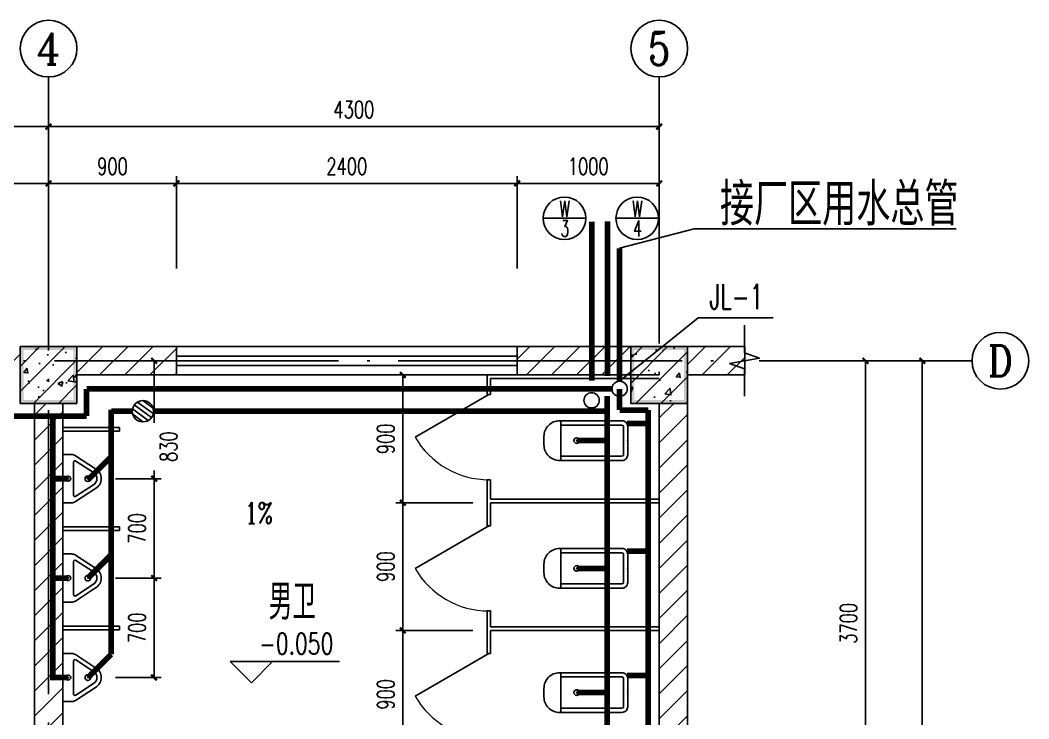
# Model space of a CAD drawing. Extents: x 6128144 to 12201635, y -1670122 to -706096.
# Drawn here: x 6200925 to 6208028, y -737636 to -732714 of the extents above; entities that cross this region are included whole.
import ezdxf
from ezdxf.enums import TextEntityAlignment as Align

# ---------------------------------------------------------------- set-up
doc = ezdxf.new("R2010")
doc.units = 0
doc.header["$LTSCALE"] = 1000
doc.header["$MEASUREMENT"] = 0
doc.linetypes.add('DASH', pattern=[0.35, 0.25, -0.1])
doc.linetypes.add('DOTE', pattern=[2.42, 2, -0.2, 0.02, -0.2])
doc.layers.get('0').update_dxf_attribs({"linetype": 'CONTINUOUS'})
doc.layers.get('Defpoints').update_dxf_attribs({"linetype": 'CONTINUOUS'})
for name, color, linetype in [('AXIS', 3, 'CONTINUOUS'), ('AXIS_TEXT', 7, 'CONTINUOUS'), ('COLUMN', 9, 'CONTINUOUS'), ('DIM_ELEV', 3, 'CONTINUOUS'), ('DIM_SYMB', 3, 'CONTINUOUS'), ('DOTE', 252, 'CONTINUOUS'), ('LATRINE', 6, 'CONTINUOUS'), ('LVTRY', 6, 'CONTINUOUS'), ('PIPE-给水', 3, 'CONTINUOUS'), ('PUB_DIM', 3, 'CONTINUOUS'), ('PUB_HATCH', 8, 'CONTINUOUS'), ('PUB_TEXT', 7, 'CONTINUOUS'), ('TEXT_污水', 7, 'CONTINUOUS'), ('TEXT_给水', 7, 'CONTINUOUS'), ('TWT_LEAD', 3, 'CONTINUOUS'), ('WALL', 2, 'CONTINUOUS'), ('WINDOW', 4, 'CONTINUOUS'), ('回水', 2, 'DASH'), ('排水', 221, 'CONTINUOUS')]:
    doc.layers.add(name, color=color, linetype=linetype)
doc.styles.add('_TCH_AXIS', font='COMPLEX', dxfattribs={"bigfont": 'GBCBIG'})
doc.styles.add('_TCH_DIM', font='SIMPLEX', dxfattribs={"bigfont": 'GBCBIG'})
doc.styles.add('_TCH_DIM_T3', font='SIMPLEX', dxfattribs={"width": 0.705882, "bigfont": 'GBCBIG'})
doc.styles.add('_TWT_PIPEDN', font='yb.shx', dxfattribs={"width": 0.8, "height": 3, "bigfont": 'HZTXT.shx'})
doc.styles.add('_TWT_WELL', font='romans.shx', dxfattribs={"width": 0.8, "height": 3, "bigfont": 'HZTXT.shx'})
doc.styles.add('COMPLEX', font='COMPLEX')
doc.styles.add('schuco', font='sceie.shx', dxfattribs={"width": 0.7, "bigfont": 'sceic.shx'})
doc.styles.add('TG_LINETYPE', font='SIMPLEX', dxfattribs={"width": 0.8, "height": 3, "bigfont": 'HZTXT'})
doc.styles.add('X02W-L0100$0$_TWT_SERIAL', font='SIMPLEX', dxfattribs={"width": 0.8, "height": 3.5, "bigfont": 'HZTXT'})
doc.linetypes.add('TG_J', pattern='A,2,-0.3,["J",TG_LINETYPE,S=0.1,R=0,X=-0.23,Y=-0.15],0', length=2.3)
doc.dimstyles.new('_TCH_ARCH&&50', dxfattribs={"dimtxt": 119, "dimasz": 40, "dimexe": 50, "dimexo": 100, "dimgap": 60.5, "dimtad": 1, "dimdec": 0, "dimzin": 0, "dimdsep": 46, "dimtxsty": '_TCH_DIM_T3', "dimblk": 'ARCHTICK', "dimcen": 0.09, "dimclrt": 7, "dimazin": 2, "dimtfac": 1, "dimtdec": 0, "dimtix": 1, "dimtmove": 2, "dimatfit": 3, "dimfxl": 0, "dimtolj": 1, "dimtzin": 0, "dimarcsym": 0})
pattern_1 = [(45, (284924.3, 65919.77), (-88.388383, 88.388383), [])]
pattern_2 = [(45, (284924.3, 65830.01), (-88.3883476, 88.3883476), []), (50, (284924.3, 65830), (358.630091, -31.376067), [37.5, -412.5]), (355, (284924.3, 65830), (-69.375667, 376.096067), [30, -330]), (100.4514, (284954.2, 65827.4), (289.25469, 344.719771), [31.870095, -350.571056]), (46.1842, (284924.3, 65930), (533.620524, -82.759507), [56.25, -618.75]), (96.6356, (284968.77, 65923.1), (467.331353, 487.058935), [47.805144, -525.8565]), (351.1842, (284924.3, 65930), (467.330973, 487.0593), [45, -495]), (21, (284974.3, 65905), (298.453526, -201.309445), [37.5, -412.5]), (326, (284974.3, 65905), (121.657666, 362.575023), [30, -330]), (71.4514, (284999.17, 65888.24), (420.111314, 161.265248), [31.870095, -350.571056]), (37.5, (284924.3, 65830.01), (6.0799277, 166.446927), [0, -326, 0, -335, 0, -331.25]), (7.5, (284924.3, 65830.01), (131.5347687, 197.205856), [0, -191, 0, -318.5, 0, -126.25]), (327.5, (284812.8, 65830.01), (266.911218, -11.277436), [0, -125, 0, -390, 0, -517.5]), (317.5, (284762.8, 65830.01), (291.593085, 50.052491), [0, -162.5, 0, -259, 0, -367.5])]

# ---------------------------------------------------------------- blocks, each defined once
blk = doc.blocks.new('$lvtry$00000171')
at = {"layer": '排水'}
for p, q in [((-74.2, 10.6), (-10.6, 74.2)), ((-69.8, -27.4), (27.4, 69.8)), ((-53, -53), (53, 53)), ((-27.4, -69.8), (69.8, 27.4)), ((10.6, -74.2), (74.2, -10.6))]:
    blk.add_line(p, q, dxfattribs=at)
blk.add_circle((0, 0), 75, dxfattribs=at)
blk.add_point((0, 0), dxfattribs=at)
blk = doc.blocks.new('$lvtry$00000221')
at = {"color": 0}
for p, q in [((-124.2, -91.5), (-43.3, -215.6)), ((-115.8, -76), (115.8, -76)), ((43.3, -215.6), (124.2, -91.5))]:
    blk.add_line(p, q, dxfattribs=at)
blk.add_lwpolyline([(69.3, -230.6, -0.57735), (-69.3, -230.6), (-161.9, -88.4, -0.145378), (-170, -61.1), (-170, 0), (170, 0), (170, -61.1, -0.145378), (161.9, -88.4)], format="xyb", close=True, dxfattribs=at)
for centre, radius in [((0, -38), 17.7), ((0, -177), 20)]:
    blk.add_circle(centre, radius, dxfattribs=at)
for centre, radius, start, end in [((-115.8, -86), 10, 90, 213.0863), ((115.8, -86), 10, 326.9137, 90), ((0, -190.6), 50, 210, 330)]:
    blk.add_arc(centre, radius, start, end, dxfattribs=at)
for p in [(0, -38), (0, -177)]:
    blk.add_point(p, dxfattribs=at)
blk = doc.blocks.new('$TCHSYS$APDOOR2D')
blk.add_line((0.5, 0), (0, 0.866))
at = {"lineweight": 13}
blk.add_arc((0.5, 0), 1, 120, 180, dxfattribs=at)
blk = doc.blocks.new('$lvtry$00000200')
at = {"color": 0}
for p, q in [((-109.8, -40), (-109.8, -469.7)), ((99.8, -30), (-99.8, -30)), ((109.8, -469.7), (109.8, -40))]:
    blk.add_line(p, q, dxfattribs=at)
blk.add_lwpolyline([(99.8, 0), (-99.8, 0, 0.414214), (-139.8, -40), (-139.8, -479.7, 0.414214), (-29.8, -589.7), (29.8, -589.7, 0.414214), (139.8, -479.7), (139.8, -40, 0.414214)], format="xyb", close=True, dxfattribs=at)
blk.add_lwpolyline([(139.8, -469.7), (-139.8, -469.7)], dxfattribs=at)
blk.add_circle((0, -358.6), 20, dxfattribs=at)
for centre, start, end in [((-99.8, -40), 90, 180), ((99.8, -40), 0, 90)]:
    blk.add_arc(centre, 10, start, end, dxfattribs=at)
for p in [(0, 0), (0, -358.6)]:
    blk.add_point(p, dxfattribs=at)
blk = doc.blocks.new('_AXISO')
blk.add_circle((0, 0), 0.5)
at = {"layer": 'AXIS_TEXT', "style": 'COMPLEX', "width": 1.041667}
blk.add_attdef('A', text='', height=0.56, dxfattribs=at).set_placement((-0.25, -0.28), (0.25, -0.28), align=Align.FIT)
blk = doc.blocks.new('_ArchTick')
at = {"color": 0, "linetype": 'ByBlock', "const_width": 0.4}
blk.add_lwpolyline([(-0.5, -0.5), (0.5, 0.5)], dxfattribs=at)
blk = doc.blocks.new('*D2277')
at = {"layer": 'Defpoints', "color": 0}
for p in [(6203619.8, -735213.6), (6204212.8, -735213.6), (6204212.8, -736113.6)]:
    blk.add_point(p, dxfattribs=at)
at = {"layer": 'PUB_DIM', "color": 0, "lineweight": -2}
for p, q in [((6204112.8, -735213.6), (6203569.8, -735213.6)), ((6203619.8, -736113.6), (6203619.8, -735213.6)), ((6204112.8, -736113.6), (6203569.8, -736113.6))]:
    blk.add_line(p, q, dxfattribs=at)
at = {"layer": 'PUB_DIM', "color": 0, "lineweight": -2, "xscale": 40, "yscale": 40, "zscale": 40}
for p, rotation in [((6203619.8, -735213.6), 90), ((6203619.8, -736113.6), 270)]:
    blk.add_blockref('_ArchTick', p, dxfattribs=dict(at, rotation=rotation))
at = {"layer": 'PUB_DIM', "color": 7, "insert": (6203499.8, -735663.6), "char_height": 119, "attachment_point": 5, "rotation": 90, "style": '_TCH_DIM_T3'}
blk.add_mtext('\\A1;900', dxfattribs=at)
blk = doc.blocks.new('*D2278')
at = {"layer": 'Defpoints', "color": 0}
for p in [(6203619.8, -736113.6), (6204212.8, -736113.6), (6204212.8, -737013.6)]:
    blk.add_point(p, dxfattribs=at)
at = {"layer": 'PUB_DIM', "color": 0, "lineweight": -2}
for p, q in [((6204112.8, -736113.6), (6203569.8, -736113.6)), ((6203619.8, -737013.6), (6203619.8, -736113.6)), ((6204112.8, -737013.6), (6203569.8, -737013.6))]:
    blk.add_line(p, q, dxfattribs=at)
at = {"layer": 'PUB_DIM', "color": 0, "lineweight": -2, "xscale": 40, "yscale": 40, "zscale": 40}
for p, rotation in [((6203619.8, -736113.6), 90), ((6203619.8, -737013.6), 270)]:
    blk.add_blockref('_ArchTick', p, dxfattribs=dict(at, rotation=rotation))
at = {"layer": 'PUB_DIM', "color": 7, "insert": (6203499.8, -736563.6), "char_height": 119, "attachment_point": 5, "rotation": 90, "style": '_TCH_DIM_T3'}
blk.add_mtext('\\A1;900', dxfattribs=at)
blk = doc.blocks.new('*D2279')
at = {"layer": 'Defpoints', "color": 0}
for p in [(6203619.8, -737013.6), (6204212.8, -737013.6), (6204212.8, -737913.6)]:
    blk.add_point(p, dxfattribs=at)
at = {"layer": 'PUB_DIM', "color": 0, "lineweight": -2}
for p, q in [((6204112.8, -737013.6), (6203569.8, -737013.6)), ((6203619.8, -737913.6), (6203619.8, -737013.6)), ((6204112.8, -737913.6), (6203569.8, -737913.6))]:
    blk.add_line(p, q, dxfattribs=at)
at = {"layer": 'PUB_DIM', "color": 0, "lineweight": -2, "xscale": 40, "yscale": 40, "zscale": 40}
for p, rotation in [((6203619.8, -737013.6), 90), ((6203619.8, -737913.6), 270)]:
    blk.add_blockref('_ArchTick', p, dxfattribs=dict(at, rotation=rotation))
at = {"layer": 'PUB_DIM', "color": 7, "insert": (6203499.8, -737463.6), "char_height": 119, "attachment_point": 5, "rotation": 90, "style": '_TCH_DIM_T3'}
blk.add_mtext('\\A1;900', dxfattribs=at)
blk = doc.blocks.new('*D2285')
at = {"layer": 'Defpoints', "color": 0}
for p in [(6201495.8, -736644.5), (6201868.3, -736644.5), (6201495.8, -737345)]:
    blk.add_point(p, dxfattribs=at)
at = {"layer": 'PUB_DIM', "color": 0, "lineweight": -2}
for p, q in [((6201595.8, -736644.5), (6201918.3, -736644.5)), ((6201868.3, -737345), (6201868.3, -736644.5)), ((6201595.8, -737345), (6201918.3, -737345))]:
    blk.add_line(p, q, dxfattribs=at)
at = {"layer": 'PUB_DIM', "color": 0, "lineweight": -2, "xscale": 40, "yscale": 40, "zscale": 40}
for p, rotation in [((6201868.3, -736644.5), 90), ((6201868.3, -737345), 270)]:
    blk.add_blockref('_ArchTick', p, dxfattribs=dict(at, rotation=rotation))
at = {"layer": 'PUB_DIM', "color": 7, "insert": (6201748.3, -736994.7), "char_height": 119, "attachment_point": 5, "rotation": 90, "style": '_TCH_DIM_T3'}
blk.add_mtext('\\A1;700', dxfattribs=at)
blk = doc.blocks.new('*D2286')
at = {"layer": 'Defpoints', "color": 0}
for p in [(6201495.8, -735944), (6201868.3, -735944), (6201495.8, -736644.5)]:
    blk.add_point(p, dxfattribs=at)
at = {"layer": 'PUB_DIM', "color": 0, "lineweight": -2}
for p, q in [((6201595.8, -735944), (6201918.3, -735944)), ((6201868.3, -736644.5), (6201868.3, -735944)), ((6201595.8, -736644.5), (6201918.3, -736644.5))]:
    blk.add_line(p, q, dxfattribs=at)
at = {"layer": 'PUB_DIM', "color": 0, "lineweight": -2, "xscale": 40, "yscale": 40, "zscale": 40}
for p, rotation in [((6201868.3, -735944), 90), ((6201868.3, -736644.5), 270)]:
    blk.add_blockref('_ArchTick', p, dxfattribs=dict(at, rotation=rotation))
at = {"layer": 'PUB_DIM', "color": 7, "insert": (6201748.3, -736294.3), "char_height": 119, "attachment_point": 5, "rotation": 90, "style": '_TCH_DIM_T3'}
blk.add_mtext('\\A1;700', dxfattribs=at)
blk = doc.blocks.new('*D2287')
at = {"layer": 'Defpoints', "color": 0}
for p in [(6201495.8, -735113.6), (6201868.3, -735113.6), (6201495.8, -735944)]:
    blk.add_point(p, dxfattribs=at)
at = {"layer": 'PUB_DIM', "color": 0, "lineweight": -2}
for p, q in [((6201595.8, -735113.6), (6201918.3, -735113.6)), ((6201868.3, -735113.6), (6201868.3, -735550.2)), ((6201868.3, -735944), (6201868.3, -735887.2)), ((6201595.8, -735944), (6201918.3, -735944))]:
    blk.add_line(p, q, dxfattribs=at)
at = {"layer": 'PUB_DIM', "color": 0, "lineweight": -2, "xscale": 40, "yscale": 40, "zscale": 40}
for p, rotation in [((6201868.3, -735113.6), 90), ((6201868.3, -735944), 270)]:
    blk.add_blockref('_ArchTick', p, dxfattribs=dict(at, rotation=rotation))
at = {"layer": 'PUB_DIM', "color": 7, "insert": (6201970.8, -735718.7), "char_height": 119, "attachment_point": 5, "rotation": 90, "style": '_TCH_DIM_T3'}
blk.add_mtext('\\A1;830', dxfattribs=at)
blk = doc.blocks.new('*D2298')
at = {"layer": 'Defpoints', "color": 0}
for p in [(6206178, -735113.6), (6206878, -735113.6), (6206178, -738813.6)]:
    blk.add_point(p, dxfattribs=at)
at = {"layer": 'PUB_DIM', "color": 0, "lineweight": -2}
for p, q in [((6206278, -735113.6), (6206928, -735113.6)), ((6206878, -738813.6), (6206878, -735113.6)), ((6206278, -738813.6), (6206928, -738813.6))]:
    blk.add_line(p, q, dxfattribs=at)
at = {"layer": 'PUB_DIM', "color": 0, "lineweight": -2, "xscale": 40, "yscale": 40, "zscale": 40}
for p, rotation in [((6206878, -735113.6), 90), ((6206878, -738813.6), 270)]:
    blk.add_blockref('_ArchTick', p, dxfattribs=dict(at, rotation=rotation))
at = {"layer": 'PUB_DIM', "color": 7, "insert": (6206758, -736963.6), "char_height": 119, "attachment_point": 5, "rotation": 90, "style": '_TCH_DIM_T3'}
blk.add_mtext('\\A1;3700', dxfattribs=at)
blk = doc.blocks.new('*D2299')
at = {"layer": 'AXIS', "color": 0, "lineweight": -2}
for p, q in [((6206278, -735113.6), (6207328, -735113.6)), ((6207278, -741413.6), (6207278, -735113.6)), ((6206278, -741413.6), (6207328, -741413.6))]:
    blk.add_line(p, q, dxfattribs=at)
at = {"layer": 'Defpoints', "color": 0}
for p in [(6206178, -735113.6), (6207278, -735113.6), (6206178, -741413.6)]:
    blk.add_point(p, dxfattribs=at)
at = {"layer": 'AXIS', "color": 0, "lineweight": -2, "xscale": 40, "yscale": 40, "zscale": 40}
for p, rotation in [((6207278, -735113.6), 90), ((6207278, -741413.6), 270)]:
    blk.add_blockref('_ArchTick', p, dxfattribs=dict(at, rotation=rotation))
at = {"layer": 'AXIS', "color": 7, "insert": (6207158, -738263.6), "char_height": 119, "attachment_point": 5, "rotation": 90, "style": '_TCH_DIM_T3'}
blk.add_mtext('\\A1;6300', dxfattribs=at)
blk = doc.blocks.new('*D2316')
at = {"layer": 'Defpoints', "color": 0}
for p in [(6201125.3, -733863.6), (6200225.3, -734563.6), (6201125.3, -734563.6)]:
    blk.add_point(p, dxfattribs=at)
at = {"layer": 'PUB_DIM', "color": 0, "lineweight": -2}
for p, q in [((6200225.3, -734463.6), (6200225.3, -733813.6)), ((6201125.3, -734463.6), (6201125.3, -733813.6)), ((6200225.3, -733863.6), (6201125.3, -733863.6))]:
    blk.add_line(p, q, dxfattribs=at)
at = {"layer": 'PUB_DIM', "color": 0, "lineweight": -2, "xscale": 40, "yscale": 40, "zscale": 40, "rotation": 180}
blk.add_blockref('_ArchTick', (6200225.3, -733863.6), dxfattribs=at)
at = {"layer": 'PUB_DIM', "color": 0, "lineweight": -2, "xscale": 40, "yscale": 40, "zscale": 40}
blk.add_blockref('_ArchTick', (6201125.3, -733863.6), dxfattribs=at)
at = {"layer": 'PUB_DIM', "color": 7, "insert": (6200675.3, -733743.6), "char_height": 119, "attachment_point": 5, "style": '_TCH_DIM_T3'}
blk.add_mtext('\\A1;900', dxfattribs=at)
blk = doc.blocks.new('*D2317')
at = {"layer": 'Defpoints', "color": 0}
for p in [(6202025.3, -733863.6), (6201125.3, -734563.6), (6202025.3, -734563.6)]:
    blk.add_point(p, dxfattribs=at)
at = {"layer": 'PUB_DIM', "color": 0, "lineweight": -2}
for p, q in [((6201125.3, -734463.6), (6201125.3, -733813.6)), ((6202025.3, -734463.6), (6202025.3, -733813.6)), ((6201125.3, -733863.6), (6202025.3, -733863.6))]:
    blk.add_line(p, q, dxfattribs=at)
at = {"layer": 'PUB_DIM', "color": 0, "lineweight": -2, "xscale": 40, "yscale": 40, "zscale": 40, "rotation": 180}
blk.add_blockref('_ArchTick', (6201125.3, -733863.6), dxfattribs=at)
at = {"layer": 'PUB_DIM', "color": 0, "lineweight": -2, "xscale": 40, "yscale": 40, "zscale": 40}
blk.add_blockref('_ArchTick', (6202025.3, -733863.6), dxfattribs=at)
at = {"layer": 'PUB_DIM', "color": 7, "insert": (6201575.3, -733743.6), "char_height": 119, "attachment_point": 5, "style": '_TCH_DIM_T3'}
blk.add_mtext('\\A1;900', dxfattribs=at)
blk = doc.blocks.new('*D2318')
at = {"layer": 'Defpoints', "color": 0}
for p in [(6204425.3, -733863.6), (6202025.3, -734563.6), (6204425.3, -734563.6)]:
    blk.add_point(p, dxfattribs=at)
at = {"layer": 'PUB_DIM', "color": 0, "lineweight": -2}
for p, q in [((6202025.3, -734463.6), (6202025.3, -733813.6)), ((6204425.3, -734463.6), (6204425.3, -733813.6)), ((6202025.3, -733863.6), (6204425.3, -733863.6))]:
    blk.add_line(p, q, dxfattribs=at)
at = {"layer": 'PUB_DIM', "color": 0, "lineweight": -2, "xscale": 40, "yscale": 40, "zscale": 40, "rotation": 180}
blk.add_blockref('_ArchTick', (6202025.3, -733863.6), dxfattribs=at)
at = {"layer": 'PUB_DIM', "color": 0, "lineweight": -2, "xscale": 40, "yscale": 40, "zscale": 40}
blk.add_blockref('_ArchTick', (6204425.3, -733863.6), dxfattribs=at)
at = {"layer": 'PUB_DIM', "color": 7, "insert": (6203225.3, -733743.6), "char_height": 119, "attachment_point": 5, "style": '_TCH_DIM_T3'}
blk.add_mtext('\\A1;2400', dxfattribs=at)
blk = doc.blocks.new('*D2319')
at = {"layer": 'Defpoints', "color": 0}
for p in [(6205425.3, -733863.6), (6204425.3, -734563.6), (6205425.3, -734563.6)]:
    blk.add_point(p, dxfattribs=at)
at = {"layer": 'PUB_DIM', "color": 0, "lineweight": -2}
for p, q in [((6204425.3, -734463.6), (6204425.3, -733813.6)), ((6205425.3, -734463.6), (6205425.3, -733813.6)), ((6204425.3, -733863.6), (6205425.3, -733863.6))]:
    blk.add_line(p, q, dxfattribs=at)
at = {"layer": 'PUB_DIM', "color": 0, "lineweight": -2, "xscale": 40, "yscale": 40, "zscale": 40, "rotation": 180}
blk.add_blockref('_ArchTick', (6204425.3, -733863.6), dxfattribs=at)
at = {"layer": 'PUB_DIM', "color": 0, "lineweight": -2, "xscale": 40, "yscale": 40, "zscale": 40}
blk.add_blockref('_ArchTick', (6205425.3, -733863.6), dxfattribs=at)
at = {"layer": 'PUB_DIM', "color": 7, "insert": (6204925.3, -733743.6), "char_height": 119, "attachment_point": 5, "style": '_TCH_DIM_T3'}
blk.add_mtext('\\A1;1000', dxfattribs=at)
blk = doc.blocks.new('*D2320')
at = {"layer": 'AXIS', "color": 0, "lineweight": -2}
for p, q in [((6196925.3, -734463.6), (6196925.3, -733413.6)), ((6201125.3, -734463.6), (6201125.3, -733413.6)), ((6196925.3, -733463.6), (6201125.3, -733463.6))]:
    blk.add_line(p, q, dxfattribs=at)
at = {"layer": 'Defpoints', "color": 0}
for p in [(6201125.3, -733463.6), (6196925.3, -734563.6), (6201125.3, -734563.6)]:
    blk.add_point(p, dxfattribs=at)
at = {"layer": 'AXIS', "color": 0, "lineweight": -2, "xscale": 40, "yscale": 40, "zscale": 40, "rotation": 180}
blk.add_blockref('_ArchTick', (6196925.3, -733463.6), dxfattribs=at)
at = {"layer": 'AXIS', "color": 0, "lineweight": -2, "xscale": 40, "yscale": 40, "zscale": 40}
blk.add_blockref('_ArchTick', (6201125.3, -733463.6), dxfattribs=at)
at = {"layer": 'AXIS', "color": 7, "insert": (6199025.3, -733343.6), "char_height": 119, "attachment_point": 5, "style": '_TCH_DIM_T3'}
blk.add_mtext('\\A1;4200', dxfattribs=at)
blk = doc.blocks.new('*D2321')
at = {"layer": 'AXIS', "color": 0, "lineweight": -2}
for p, q in [((6201125.3, -734463.6), (6201125.3, -733413.6)), ((6205425.3, -734463.6), (6205425.3, -733413.6)), ((6201125.3, -733463.6), (6205425.3, -733463.6))]:
    blk.add_line(p, q, dxfattribs=at)
at = {"layer": 'Defpoints', "color": 0}
for p in [(6205425.3, -733463.6), (6201125.3, -734563.6), (6205425.3, -734563.6)]:
    blk.add_point(p, dxfattribs=at)
at = {"layer": 'AXIS', "color": 0, "lineweight": -2, "xscale": 40, "yscale": 40, "zscale": 40, "rotation": 180}
blk.add_blockref('_ArchTick', (6201125.3, -733463.6), dxfattribs=at)
at = {"layer": 'AXIS', "color": 0, "lineweight": -2, "xscale": 40, "yscale": 40, "zscale": 40}
blk.add_blockref('_ArchTick', (6205425.3, -733463.6), dxfattribs=at)
at = {"layer": 'AXIS', "color": 7, "insert": (6203275.3, -733343.6), "char_height": 119, "attachment_point": 5, "style": '_TCH_DIM_T3'}
blk.add_mtext('\\A1;4300', dxfattribs=at)
blk = doc.blocks.new('$WINLIB2D$00000001')
at = {"color": 0}
for points in [[(-0.5, 0.5), (-0.5, -0.5)], [(-0.5, 0.5), (0.5, 0.5)], [(0.5, -0.5), (0.5, 0.5)], [(0.5, 0.1667), (-0.5, 0.1667)], [(0.5, -0.1667), (-0.5, -0.1667)], [(-0.5, -0.5), (0.5, -0.5)]]:
    blk.add_lwpolyline(points, dxfattribs=at)

msp = doc.modelspace()

# ---------------------------------------------------------------- hatches: boundary and pattern name
at = {"layer": 'COLUMN', "linetype": 'ByBlock'}
for points in [[(6201325.3, -735013.6), (6200925.3, -735013.6), (6200950.3, -735038.6), (6201300.3, -735038.6)], [(6200925.3, -735013.6), (6200925.3, -735413.6), (6200950.3, -735388.6), (6200950.3, -735038.6)], [(6201325.3, -735413.6), (6201325.3, -735013.6), (6201300.3, -735038.6), (6201300.3, -735388.6)], [(6205625.3, -735013.6), (6205225.3, -735013.6), (6205250.3, -735038.6), (6205600.3, -735038.6)], [(6205225.3, -735013.6), (6205225.3, -735413.6), (6205250.3, -735388.6), (6205250.3, -735038.6)], [(6205625.3, -735413.6), (6205625.3, -735013.6), (6205600.3, -735038.6), (6205600.3, -735388.6)], [(6200925.3, -735413.6), (6201325.3, -735413.6), (6201300.3, -735388.6), (6200950.3, -735388.6)], [(6205225.3, -735413.6), (6205625.3, -735413.6), (6205600.3, -735388.6), (6205250.3, -735388.6)]]:
    msp.add_hatch(color=256, dxfattribs=at).paths.add_polyline_path(points)
at = {"layer": 'PUB_HATCH', "linetype": 'ByBlock'}
h = msp.add_hatch(dxfattribs=at)
h.set_pattern_fill('普通砖', color=256, scale=50, style=0)
h.set_pattern_definition(pattern_1)
h.paths.add_polyline_path([(6200925.3, -735213.6), (6200925.3, -735013.6), (6200225.3, -735013.6), (6200225.3, -735213.6)])
h = msp.add_hatch(dxfattribs=at)
h.set_pattern_fill('钢筋混凝土', color=256, scale=50, style=0)
h.set_pattern_definition(pattern_2)
h.paths.add_polyline_path([(6200925.3, -735413.6), (6201325.3, -735413.6), (6201325.3, -735013.6), (6200925.3, -735013.6)])
h = msp.add_hatch(dxfattribs=at)
h.set_pattern_fill('普通砖', color=256, scale=50, style=0)
h.set_pattern_definition(pattern_1)
h.paths.add_polyline_path([(6201325.3, -735013.6), (6201325.3, -735213.6), (6202025.3, -735213.6), (6202025.3, -735013.6)])
h = msp.add_hatch(dxfattribs=at)
h.set_pattern_fill('普通砖', color=256, scale=50, style=0)
h.set_pattern_definition(pattern_1)
h.paths.add_polyline_path([(6205225.3, -735213.6), (6205225.3, -735013.6), (6204425.3, -735013.6), (6204425.3, -735213.6)])
h = msp.add_hatch(dxfattribs=at)
h.set_pattern_fill('钢筋混凝土', color=256, scale=50, style=0)
h.set_pattern_definition(pattern_2)
h.paths.add_polyline_path([(6205225.3, -735413.6), (6205625.3, -735413.6), (6205625.3, -735013.6), (6205225.3, -735013.6)])
h = msp.add_hatch(dxfattribs=at)
h.set_pattern_fill('普通砖', color=256, scale=50, style=0)
h.set_pattern_definition(pattern_1)
h.paths.add_polyline_path([(6205625.3, -735013.6), (6205625.3, -735213.6), (6206028, -735213.6), (6206028, -735013.6)])
h = msp.add_hatch(dxfattribs=at)
h.set_pattern_fill('普通砖', color=256, scale=50, style=0)
h.set_pattern_definition(pattern_1)
h.paths.add_polyline_path([(6201225.3, -735413.6), (6201025.3, -735413.6), (6201025.3, -738713.6), (6201050.3, -738738.6), (6201125.3, -738780.2), (6201200.3, -738738.6), (6201225.3, -738713.6)])
h = msp.add_hatch(dxfattribs=at)
h.set_pattern_fill('普通砖', color=256, scale=50, style=0)
h.set_pattern_definition(pattern_1)
h.paths.add_polyline_path([(6205625.3, -735413.6), (6205425.3, -735413.6), (6205425.3, -738713.6), (6205450.3, -738738.6), (6205491.9, -738813.6), (6205625.3, -738813.6)])

# ---------------------------------------------------------------- linework, layer by layer
at = {"color": 0}
for p, q in [((6205671.7, -734183.5), (6205146.7, -734320.3)), ((6207517.3, -734183.5), (6205671.7, -734183.5)), ((6205146.7, -735257.9), (6205698.5, -734811.9)), ((6205698.5, -734811.9), (6206226.9, -734811.9))]:
    msp.add_line(p, q, dxfattribs=at)
for centre in [(6205146.7, -735311.7), (6204949.4, -735392.2)]:
    msp.add_circle(centre, 53.8, dxfattribs=at)
at = {"layer": 'AXIS', "color": 0}
for p, q in [((6201125.3, -734613.6), (6201125.3, -733113.6)), ((6205425.3, -734613.6), (6205425.3, -733113.6)), ((6206128, -735113.6), (6207628, -735113.6))]:
    msp.add_line(p, q, dxfattribs=at)
at = {"layer": 'COLUMN', "linetype": 'ByBlock'}
for p, q in [((6201325.3, -735013.6), (6200925.3, -735013.6)), ((6200925.3, -735013.6), (6200925.3, -735413.6)), ((6201325.3, -735413.6), (6201325.3, -735013.6)), ((6205625.3, -735013.6), (6205225.3, -735013.6)), ((6205225.3, -735013.6), (6205225.3, -735413.6)), ((6205625.3, -735413.6), (6205625.3, -735013.6)), ((6200925.3, -735413.6), (6201325.3, -735413.6)), ((6205225.3, -735413.6), (6205625.3, -735413.6))]:
    msp.add_line(p, q, dxfattribs=at)
at = {"layer": 'DIM_ELEV', "color": 0}
for p, q in [((6202553.2, -737382.8), (6202403.2, -737232.8)), ((6202403.2, -737232.8), (6203173.3, -737232.8)), ((6202553.2, -737382.8), (6202703.2, -737232.8))]:
    msp.add_line(p, q, dxfattribs=at)
at = {"layer": 'DIM_SYMB', "color": 0}
msp.add_lwpolyline([(6206025.3, -734863.6), (6206025.3, -735057.3), (6206130.3, -735095.5), (6205920.3, -735132.6), (6206025.3, -735169.8), (6206025.3, -735363.6)], dxfattribs=at)
at = {"layer": 'DIM_SYMB'}
msp.add_lwpolyline([(6202516.2, -736041.8, 0, 0, 0), (6202327, -735876.8, 80, 0, 0), (6202100.8, -735679.7, 0, 0, 0)], format="xyseb", dxfattribs=at)
at = {"layer": 'DOTE', "linetype": 'DOTE'}
for p, q in [((6201125.3, -742301.3), (6201125.3, -734613.6)), ((6205425.3, -742251.3), (6205425.3, -734613.6)), ((6196328, -735113.6), (6206028, -735113.6))]:
    msp.add_line(p, q, dxfattribs=at)
at = {"layer": 'LATRINE'}
for p, q in [((6204212.8, -735213.6), (6204212.8, -735351.1)), ((6205425.3, -735213.6), (6204212.8, -735213.6)), ((6204237.8, -735351.1), (6204237.8, -735238.6)), ((6205425.3, -735238.6), (6204237.8, -735238.6)), ((6204212.8, -735351.1), (6204237.8, -735351.1)), ((6201225.3, -735607.9), (6201225.3, -735582.9)), ((6201225.3, -735583.9), (6201625.3, -735583.9)), ((6201225.3, -735608.9), (6201625.3, -735608.9)), ((6201625.3, -735608.9), (6201625.3, -735583.9)), ((6204237.8, -735951.1), (6204212.8, -735951.1)), ((6204212.8, -735951.1), (6204212.8, -736101.1)), ((6204237.8, -736088.6), (6204237.8, -735951.1)), ((6204212.8, -736101.1), (6204212.8, -736276.1)), ((6205425.3, -736088.6), (6204237.8, -736088.6)), ((6205425.3, -736113.6), (6204237.8, -736113.6)), ((6204237.8, -736276.1), (6204237.8, -736113.6)), ((6205425.3, -736113.6), (6205425.3, -736088.6)), ((6201225.3, -736307.4), (6201225.3, -736282.4)), ((6201225.3, -736283.4), (6201625.3, -736283.4)), ((6201225.3, -736308.4), (6201625.3, -736308.4)), ((6201625.3, -736308.4), (6201625.3, -736283.4)), ((6204212.8, -736276.1), (6204237.8, -736276.1)), ((6204237.8, -736876.1), (6204212.8, -736876.1)), ((6204212.8, -736876.1), (6204212.8, -737001.1)), ((6204237.8, -736988.6), (6204237.8, -736876.1)), ((6205425.3, -736988.6), (6205425.3, -736963.6)), ((6201225.3, -737006.9), (6201225.3, -736981.9)), ((6201225.3, -736983.9), (6201625.3, -736983.9)), ((6201225.3, -737008.9), (6201625.3, -737008.9)), ((6201625.3, -737008.9), (6201625.3, -736983.9)), ((6204212.8, -737001.1), (6204212.8, -737176.1)), ((6205425.3, -736988.6), (6204237.8, -736988.6)), ((6205425.3, -737013.6), (6204237.8, -737013.6)), ((6204237.8, -737176.1), (6204237.8, -737013.6)), ((6204212.8, -737176.1), (6204237.8, -737176.1))]:
    msp.add_line(p, q, dxfattribs=at)
at = {"layer": 'PIPE-给水', "linetype": 'TG_J', "ltscale": 0.4, "const_width": 40}
for points in [[(6205146.7, -735257.9), (6205146.7, -734320.3)], [(6201392.8, -735311.7), (6205092.9, -735311.7)], [(6201392.8, -735503), (6201392.8, -735311.7)], [(6205146.7, -735460.5), (6205146.7, -735311.7)], [(6200849.3, -735503), (6201392.8, -735503)], [(6201263.3, -737345), (6201154.4, -737345), (6201154.4, -735503)], [(6205146.7, -735460.5), (6205348.4, -735460.5)], [(6205348.4, -738849.8), (6205348.4, -735460.5)], [(6205197.6, -735555.6), (6205348.4, -735555.6)], [(6201154.4, -735944), (6201263.3, -735944)], [(6205197.6, -736455.6), (6205348.4, -736455.6)], [(6201154.4, -736644.5), (6201263.3, -736644.5)], [(6205197.6, -737330.6), (6205348.4, -737330.6)]]:
    msp.add_lwpolyline(points, dxfattribs=at)
at = {"layer": 'TEXT_污水'}
for p, q in [((6204608.5, -734109.6), (6204908.5, -734109.6)), ((6205120.6, -734109.6), (6205420.6, -734109.6))]:
    msp.add_line(p, q, dxfattribs=at)
for centre in [(6204758.5, -734109.6), (6205270.6, -734109.6)]:
    msp.add_circle(centre, 150, dxfattribs=at)
at = {"layer": 'WALL', "linetype": 'ByBlock'}
for p, q in [((6202025.3, -735013.6), (6201325.3, -735013.6)), ((6202025.3, -735213.6), (6202025.3, -735013.6)), ((6205225.3, -735013.6), (6204425.3, -735013.6)), ((6204425.3, -735013.6), (6204425.3, -735213.6)), ((6205625.3, -735013.6), (6206028, -735013.6)), ((6206028, -735013.6), (6206028, -735213.6)), ((6201325.3, -735213.6), (6202025.3, -735213.6)), ((6204425.3, -735213.6), (6205225.3, -735213.6)), ((6205625.3, -735213.6), (6206028, -735213.6)), ((6201025.3, -738713.6), (6201025.3, -735413.6)), ((6201225.3, -738713.6), (6201225.3, -735413.6)), ((6205425.3, -738713.6), (6205425.3, -735413.6)), ((6205625.3, -738813.6), (6205625.3, -735413.6))]:
    msp.add_line(p, q, dxfattribs=at)
at = {"layer": '回水', "const_width": 40}
for points in [[(6204951.2, -734132.7), (6204951.2, -735252.8)], [(6205061.4, -734131.9), (6205061.4, -735221.7)], [(6205059.6, -735361.1), (6205059.6, -738918.5)], [(6201565.3, -735459), (6201565.3, -737181.9)], [(6201714.2, -735468.9), (6201567.9, -735468.9)], [(6205059.6, -735468.9), (6201864.2, -735468.9)], [(6204844.6, -735676.1), (6205059.6, -735676.1)], [(6201565.3, -735789.8), (6201402.2, -735952.9)], [(6201565.3, -736481.4), (6201402.2, -736644.5)], [(6204844.6, -736576.1), (6205059.6, -736576.1)], [(6201565.3, -737181.9), (6201402.2, -737345)], [(6204844.6, -737451.1), (6205059.6, -737451.1)]]:
    msp.add_lwpolyline(points, dxfattribs=at)

# ---------------------------------------------------------------- block references
at = {"layer": 'AXIS', "color": 0}
ref = msp.add_blockref('_AXISO', (6201125.3, -732913.6), dxfattribs=dict(at, xscale=400, yscale=400, zscale=400))
ref.add_attrib('A', '4', dxfattribs={"layer": 'AXIS_TEXT', "color": 0, "height": 222.7, "style": '_TCH_AXIS'}).set_placement((6201040.4, -733024.9), (6201210.1, -733024.9), align=Align.FIT)
ref = msp.add_blockref('_AXISO', (6205425.3, -732913.6), dxfattribs=dict(at, xscale=400, yscale=400, zscale=400))
ref.add_attrib('A', '5', dxfattribs={"layer": 'AXIS_TEXT', "color": 0, "height": 233, "style": '_TCH_AXIS'}).set_placement((6205347.6, -733030.1), (6205502.9, -733030.1), align=Align.FIT)
ref = msp.add_blockref('_AXISO', (6207828, -735113.6), dxfattribs=dict(at, xscale=400, yscale=400, zscale=400))
ref.add_attrib('A', 'D', dxfattribs={"layer": 'AXIS_TEXT', "color": 0, "height": 217.6, "style": '_TCH_AXIS'}).set_placement((6207739.9, -735222.4), (6207916.1, -735222.4), align=Align.FIT)
at = {"layer": 'LATRINE', "xscale": -600, "yscale": -600, "zscale": 25, "rotation": 270}
for p in [(6204225.3, -735651.1), (6204225.3, -736576.1), (6204225.3, -737476.1)]:
    msp.add_blockref('$TCHSYS$APDOOR2D', p, dxfattribs=at)
at = {"layer": 'LVTRY', "xscale": -1, "yscale": -1, "rotation": 278.654503455673}
msp.add_blockref('$lvtry$00000171', (6201789.2, -735468.9), dxfattribs=at)
at = {"layer": 'LVTRY', "rotation": 270}
for p in [(6205203.2, -735676.1), (6205203.2, -736576.1), (6205203.2, -737451.1)]:
    msp.add_blockref('$lvtry$00000200', p, dxfattribs=at)
at = {"layer": 'LVTRY', "xscale": -1, "rotation": 90}
for p in [(6201225.3, -735944), (6201225.3, -736644.5), (6201225.3, -737345)]:
    msp.add_blockref('$lvtry$00000221', p, dxfattribs=at)
at = {"layer": 'WINDOW', "linetype": 'ByBlock', "xscale": -2400, "yscale": -199.9999989520293, "zscale": -2400, "rotation": 359.9999999647415}
msp.add_blockref('$WINLIB2D$00000001', (6203225.3, -735113.6), dxfattribs=at)

# ---------------------------------------------------------------- texts
at = {"style": 'schuco', "width": 0.7}
msp.add_text('男卫', height=250, dxfattribs=at).set_placement((6202675.4, -736937.6))
at = {"layer": 'PUB_TEXT', "style": '_TCH_AXIS', "width": 0.705882}
msp.add_text('1%', height=148.75, dxfattribs=at).set_placement((6202508, -736259.6))
at = {"layer": 'PUB_TEXT', "color": 0, "style": '_TCH_DIM', "width": 0.705882}
msp.add_text('-0.050', height=148.75, dxfattribs=at).set_placement((6202608.3, -737180.3))
at = {"layer": 'TEXT_污水', "style": '_TWT_WELL', "width": 0.64}
for s, p in [('W', (6204722.9, -734098.7)), ('W', (6205235, -734098.7)), ('3', (6204730.4, -734237.9)), ('4', (6205242.5, -734237.9))]:
    msp.add_text(s, height=112.5, dxfattribs=at).set_placement(p)
at = {"layer": 'TEXT_给水', "linetype": 'Continuous', "style": '_TWT_PIPEDN', "width": 0.8}
msp.add_text('接厂区用水总管', height=300, dxfattribs=at).set_placement((6205852.9, -734160))
at = {"layer": 'TWT_LEAD', "color": 7, "style": 'X02W-L0100$0$_TWT_SERIAL', "width": 0.64}
msp.add_text('JL-1', height=175, dxfattribs=at).set_placement((6205778.8, -734749))

# ---------------------------------------------------------------- dimensions: what is measured, and where the dimension line sits
at = {"layer": 'AXIS', "color": 0}
for p1, p2, distance, picture, middle in [((6196925.3, -734563.6), (6201125.3, -734563.6), 1100, '*D2320', (6199025.3, -733343.6)), ((6201125.3, -734563.6), (6205425.3, -734563.6), 1100, '*D2321', (6203275.3, -733343.6)), ((6206178, -741413.6), (6206178, -735113.6), -1100, '*D2299', (6207158, -738263.6))]:
    dim = msp.add_aligned_dim(p1=p1, p2=p2, distance=distance, dimstyle='_TCH_ARCH&&50', dxfattribs=at)
    dim.commit()
    dim.dimension.update_dxf_attribs({"geometry": picture, "text_midpoint": middle})
at = {"layer": 'PUB_DIM', "color": 0}
for p1, p2, distance, picture, middle in [((6200225.3, -734563.6), (6201125.3, -734563.6), 700, '*D2316', (6200675.3, -733743.6)), ((6201125.3, -734563.6), (6202025.3, -734563.6), 700, '*D2317', (6201575.3, -733743.6)), ((6202025.3, -734563.6), (6204425.3, -734563.6), 700, '*D2318', (6203225.3, -733743.6)), ((6204425.3, -734563.6), (6205425.3, -734563.6), 700, '*D2319', (6204925.3, -733743.6)), ((6206178, -738813.6), (6206178, -735113.6), -700, '*D2298', (6206758, -736963.6)), ((6204212.8, -736113.6), (6204212.8, -735213.6), 592.9, '*D2277', (6203499.8, -735663.6)), ((6201495.845, -736644.4938), (6201495.845, -735944.0076), -372.4667, '*D2286', (6201748.3117, -736294.2507)), ((6204212.8, -737013.6), (6204212.8, -736113.6), 592.9, '*D2278', (6203499.8, -736563.6)), ((6201495.845, -737344.9799), (6201495.845, -736644.4938), -372.4667, '*D2285', (6201748.3117, -736994.7368)), ((6204212.8, -737913.6), (6204212.8, -737013.6), 592.9, '*D2279', (6203499.8, -737463.6))]:
    dim = msp.add_aligned_dim(p1=p1, p2=p2, distance=distance, dimstyle='_TCH_ARCH&&50', dxfattribs=at)
    dim.commit()
    dim.dimension.update_dxf_attribs({"geometry": picture, "text_midpoint": middle})
dim = msp.add_linear_dim(base=(6201868.3, -735113.6), p1=(6201495.8, -735944), p2=(6201495.8, -735113.6), angle=90, dimstyle='_TCH_ARCH&&50', dxfattribs=at)
dim.commit()
dim.dimension.update_dxf_attribs({"geometry": '*D2287', "text_midpoint": (6201970.8, -735718.7), "dimtype": 161})

doc.saveas('drawing.dxf')
